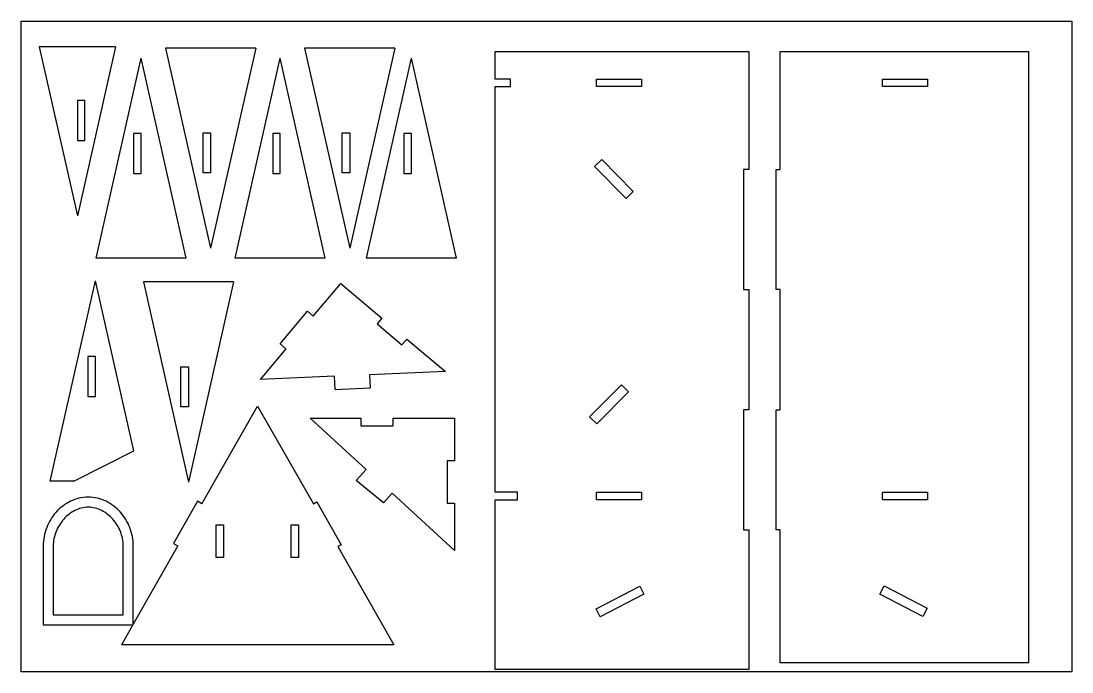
# Model space of a CAD drawing. Extents: x -7719 to 7719, y -4868 to 4868.
# Drawn here: x -2514 to 2534, y 1743 to 4868 of the extents above; entities that cross this region are included whole.
import ezdxf

# ---------------------------------------------------------------- set-up
doc = ezdxf.new("R2010")
doc.units = 0
doc.header["$MEASUREMENT"] = 0
doc.layers.get('0').update_dxf_attribs({"linetype": 'CONTINUOUS'})

msp = doc.modelspace()

# ---------------------------------------------------------------- linework, layer by layer
for p, q in [((-2514, 4868), (2534.3, 4868)), ((-2514, 1742.9), (-2514, 4868)), ((2534.3, 4868), (2534.3, 1742.9)), ((-2426.3, 4744.7), (-2243.2, 3932.5)), ((-2060.2, 4744.7), (-2426.3, 4744.7)), ((-2060.2, 4744.7), (-2243.2, 3932.5)), ((-1820, 4738.4), (-1603.3, 3777.2)), ((-1386.7, 4738.4), (-1820, 4738.4)), ((-1386.7, 4738.4), (-1603.3, 3777.2)), ((-1152, 4738.4), (-935.3, 3777.2)), ((-718.6, 4738.4), (-1152, 4738.4)), ((-718.6, 4738.4), (-935.3, 3777.2)), ((-237.1, 4720.9), (982.2, 4720.9)), ((-237.1, 4589), (-237.1, 4720.9)), ((982.2, 4720.9), (982.2, 4155.9)), ((1132.6, 4155.9), (1132.6, 4720.9)), ((1132.6, 4720.9), (2326.5, 4720.9)), ((2326.5, 1786), (2326.5, 4720.9)), ((-2153.7, 3728.8), (-1937.1, 4690.1)), ((-1720.4, 3728.8), (-1937.1, 4690.1)), ((-1485.7, 3728.8), (-1269, 4690.1)), ((-1052.3, 3728.8), (-1269, 4690.1)), ((-855.3, 3728.8), (-638.7, 4690.1)), ((-422, 3728.8), (-638.7, 4690.1)), ((-163, 4589), (-237.1, 4589)), ((-237.1, 4553), (-163, 4553)), ((-237.1, 2605.9), (-237.1, 4553)), ((-163, 4553), (-163, 4589)), ((249.5, 4553), (249.5, 4589)), ((249.5, 4589), (465.9, 4589)), ((465.9, 4553), (249.5, 4553)), ((465.9, 4589), (465.9, 4553)), ((1623.5, 4589), (1839.8, 4589)), ((1623.5, 4553), (1623.5, 4589)), ((1839.8, 4553), (1623.5, 4553)), ((1839.8, 4589), (1839.8, 4553)), ((-2243.2, 4486.7), (-2243.2, 4294.4)), ((-2207.2, 4486.7), (-2243.2, 4486.7)), ((-2207.2, 4294.4), (-2207.2, 4486.7)), ((-2243.2, 4294.4), (-2207.2, 4294.4)), ((-1973.1, 4328.2), (-1973.1, 4135.9)), ((-1937.1, 4328.2), (-1973.1, 4328.2)), ((-1937.1, 4135.9), (-1937.1, 4328.2)), ((-1639.4, 4139.1), (-1639.4, 4331.4)), ((-1639.4, 4331.4), (-1603.3, 4331.4)), ((-1603.3, 4331.4), (-1603.3, 4139.1)), ((-1305.1, 4328.2), (-1305.1, 4135.9)), ((-1269, 4328.2), (-1305.1, 4328.2)), ((-1269, 4135.9), (-1269, 4328.2)), ((-971.4, 4139.1), (-971.4, 4331.4)), ((-971.4, 4331.4), (-935.3, 4331.4)), ((-935.3, 4331.4), (-935.3, 4139.1)), ((-674.7, 4328.2), (-674.7, 4135.9)), ((-638.7, 4328.2), (-674.7, 4328.2)), ((-638.7, 4135.9), (-638.7, 4328.2)), ((241.1, 4169.3), (275.6, 4203.4)), ((275.6, 4203.4), (427.2, 4050.3)), ((392.7, 4016.1), (241.1, 4169.3)), ((982.2, 4155.9), (956.7, 4155.9)), ((956.7, 4155.9), (956.7, 3579)), ((1113.5, 3579), (1113.5, 4155.9)), ((1113.5, 4155.9), (1132.6, 4155.9)), ((-1973.1, 4135.9), (-1937.1, 4135.9)), ((-1603.3, 4139.1), (-1639.4, 4139.1)), ((-1305.1, 4135.9), (-1269, 4135.9)), ((-935.3, 4139.1), (-971.4, 4139.1)), ((-674.7, 4135.9), (-638.7, 4135.9)), ((427.2, 4050.3), (392.7, 4016.1)), ((-1720.4, 3728.8), (-2153.7, 3728.8)), ((-1052.3, 3728.8), (-1485.7, 3728.8)), ((-422, 3728.8), (-855.3, 3728.8)), ((-2373.5, 2658.8), (-2156.8, 3620.1)), ((-1972.8, 2803.8), (-2156.8, 3620.1)), ((-1926.3, 3615.5), (-1709.6, 2654.2)), ((-1492.9, 3615.5), (-1926.3, 3615.5)), ((-1492.9, 3615.5), (-1709.6, 2654.2)), ((-1109.9, 3451.5), (-978.5, 3608.1)), ((-978.5, 3608.1), (-780.5, 3441.9)), ((956.7, 3579), (982.2, 3579)), ((982.2, 3579), (982.2, 3002.1)), ((1132.6, 3579), (1113.5, 3579)), ((1132.6, 3002.1), (1132.6, 3579)), ((-1268.8, 3318.2), (-1137.5, 3474.7)), ((-1137.5, 3474.7), (-1109.9, 3451.5)), ((-780.5, 3441.9), (-803.7, 3414.2)), ((-803.7, 3414.2), (-684, 3313.8)), ((-684, 3313.8), (-660.8, 3341.4)), ((-660.8, 3341.4), (-474.8, 3185.3)), ((-1241.2, 3295), (-1365.5, 3146.8)), ((-1241.2, 3295), (-1268.8, 3318.2)), ((-2156.8, 3258.2), (-2192.9, 3258.2)), ((-2192.9, 3258.2), (-2192.9, 3065.9)), ((-2156.8, 3065.9), (-2156.8, 3258.2)), ((-1745.7, 3016.1), (-1745.7, 3208.4)), ((-1745.7, 3208.4), (-1709.6, 3208.4)), ((-1709.6, 3208.4), (-1709.6, 3016.1)), ((-474.8, 3185.3), (-840, 3169.5)), ((-1008.1, 3162.3), (-1365.5, 3146.8)), ((-1005.4, 3099.4), (-1008.1, 3162.3)), ((-840, 3169.5), (-837.3, 3106.7)), ((-1005.4, 3099.4), (-837.3, 3106.7)), ((217.2, 2968.1), (369.7, 3121.5)), ((404, 3087.4), (251.5, 2934)), ((369.7, 3121.5), (404, 3087.4)), ((-2192.9, 3065.9), (-2156.8, 3065.9)), ((-1709.6, 3016.1), (-1745.7, 3016.1)), ((-1644.8, 2550.2), (-1377.3, 3018.9)), ((-1377.3, 3018.9), (-1109.7, 2550.2)), ((956.7, 3002.1), (956.7, 2425.1)), ((982.2, 3002.1), (956.7, 3002.1)), ((1113.5, 3002.1), (1132.6, 3002.1)), ((1113.5, 2425.1), (1113.5, 3002.1)), ((-1125.2, 2961.3), (-882.3, 2961.3)), ((-1125.2, 2961.3), (-855.5, 2714.4)), ((-882.3, 2961.3), (-882.3, 2925.2)), ((-726.1, 2961.3), (-431.5, 2961.3)), ((-726.1, 2925.2), (-726.1, 2961.3)), ((-431.5, 2961.3), (-431.5, 2757)), ((251.5, 2934), (217.2, 2968.1)), ((-882.3, 2925.2), (-726.1, 2925.2)), ((-2260, 2658.8), (-1972.8, 2803.8)), ((-467.6, 2757), (-467.6, 2552.6)), ((-431.5, 2757), (-467.6, 2757)), ((-903.7, 2661.9), (-855.5, 2714.4)), ((-2260, 2658.8), (-2373.5, 2658.8)), ((-772.4, 2555.6), (-903.7, 2661.9)), ((-2235.8, 2576.6), (-2246.5, 2573.8)), ((-2224.9, 2578.8), (-2235.8, 2576.6)), ((-2213.8, 2580.4), (-2224.9, 2578.8)), ((-2202.5, 2581.3), (-2213.8, 2580.4)), ((-2191.1, 2581.7), (-2202.5, 2581.3)), ((-2179.6, 2581.3), (-2191.1, 2581.7)), ((-2168.3, 2580.4), (-2179.6, 2581.3)), ((-2157.2, 2578.8), (-2168.3, 2580.4)), ((-2146.3, 2576.6), (-2157.2, 2578.8)), ((-2135.6, 2573.8), (-2146.3, 2576.6)), ((-731.2, 2600.6), (-772.4, 2555.6)), ((-431.5, 2326.2), (-731.2, 2600.6)), ((-128.6, 2606), (-237.1, 2605.9)), ((-128.6, 2569.9), (-128.6, 2606)), ((249.5, 2569.9), (249.5, 2605.9)), ((249.5, 2605.9), (465.9, 2605.9)), ((465.9, 2605.9), (465.9, 2569.9)), ((1623.5, 2605.9), (1839.8, 2605.9)), ((1623.5, 2569.9), (1623.5, 2605.9)), ((1839.8, 2605.9), (1839.8, 2569.9)), ((-2330.3, 2525.6), (-2338, 2518)), ((-2322.2, 2532.8), (-2330.3, 2525.6)), ((-2313.7, 2539.5), (-2322.2, 2532.8)), ((-2305, 2545.9), (-2313.7, 2539.5)), ((-2295.9, 2551.8), (-2305, 2545.9)), ((-2286.6, 2557.2), (-2295.9, 2551.8)), ((-2276.9, 2562.1), (-2286.6, 2557.2)), ((-2267, 2566.5), (-2276.9, 2562.1)), ((-2256.9, 2570.4), (-2267, 2566.5)), ((-2246.5, 2573.8), (-2256.9, 2570.4)), ((-2240.3, 2524.5), (-2248, 2521.3)), ((-2232.4, 2527.2), (-2240.3, 2524.5)), ((-2224.3, 2529.4), (-2232.4, 2527.2)), ((-2216.2, 2531.2), (-2224.3, 2529.4)), ((-2207.9, 2532.5), (-2216.2, 2531.2)), ((-2199.5, 2533.3), (-2207.9, 2532.5)), ((-2191.1, 2533.6), (-2199.5, 2533.3)), ((-2182.6, 2533.3), (-2191.1, 2533.6)), ((-2174.2, 2532.5), (-2182.6, 2533.3)), ((-2165.9, 2531.2), (-2174.2, 2532.5)), ((-2157.8, 2529.4), (-2165.9, 2531.2)), ((-2149.7, 2527.2), (-2157.8, 2529.4)), ((-2141.9, 2524.5), (-2149.7, 2527.2)), ((-2134.1, 2521.3), (-2141.9, 2524.5)), ((-2125.2, 2570.4), (-2135.6, 2573.8)), ((-2115.1, 2566.5), (-2125.2, 2570.4)), ((-2105.2, 2562.1), (-2115.1, 2566.5)), ((-2095.5, 2557.2), (-2105.2, 2562.1)), ((-2086.2, 2551.8), (-2095.5, 2557.2)), ((-2077.1, 2545.9), (-2086.2, 2551.8)), ((-2068.4, 2539.5), (-2077.1, 2545.9)), ((-2059.9, 2532.8), (-2068.4, 2539.5)), ((-2051.8, 2525.6), (-2059.9, 2532.8)), ((-2044.1, 2518), (-2051.8, 2525.6)), ((-1666.2, 2562.5), (-1781.6, 2360.4)), ((-1644.8, 2550.2), (-1666.2, 2562.5)), ((-1109.7, 2550.2), (-1093.3, 2559.6)), ((-1093.3, 2559.6), (-975.9, 2353.9)), ((-467.6, 2552.6), (-431.5, 2552.6)), ((-431.5, 2552.6), (-431.5, 2326.2)), ((-237.1, 2569.9), (-128.6, 2569.9)), ((-237.1, 1755.5), (-237.1, 2569.9)), ((465.9, 2569.9), (249.5, 2569.9)), ((1839.8, 2569.9), (1623.5, 2569.9)), ((-2371.4, 2475.1), (-2376.9, 2465.6)), ((-2365.5, 2484.3), (-2371.4, 2475.1)), ((-2359.2, 2493.2), (-2365.5, 2484.3)), ((-2352.5, 2501.8), (-2359.2, 2493.2)), ((-2345.5, 2510.1), (-2352.5, 2501.8)), ((-2338, 2518), (-2345.5, 2510.1)), ((-2309.1, 2476), (-2314.7, 2469.4)), ((-2303.2, 2482.4), (-2309.1, 2476)), ((-2297.1, 2488.5), (-2303.2, 2482.4)), ((-2290.7, 2494.2), (-2297.1, 2488.5)), ((-2284.1, 2499.6), (-2290.7, 2494.2)), ((-2277.3, 2504.7), (-2284.1, 2499.6)), ((-2270.2, 2509.5), (-2277.3, 2504.7)), ((-2263, 2513.8), (-2270.2, 2509.5)), ((-2255.6, 2517.8), (-2263, 2513.8)), ((-2248, 2521.3), (-2255.6, 2517.8)), ((-2126.5, 2517.8), (-2134.1, 2521.3)), ((-2119.1, 2513.8), (-2126.5, 2517.8)), ((-2111.9, 2509.5), (-2119.1, 2513.8)), ((-2104.8, 2504.7), (-2111.9, 2509.5)), ((-2098, 2499.6), (-2104.8, 2504.7)), ((-2091.4, 2494.2), (-2098, 2499.6)), ((-2085, 2488.5), (-2091.4, 2494.2)), ((-2078.9, 2482.4), (-2085, 2488.5)), ((-2073, 2476), (-2078.9, 2482.4)), ((-2067.4, 2469.4), (-2073, 2476)), ((-2036.6, 2510.1), (-2044.1, 2518)), ((-2029.6, 2501.8), (-2036.6, 2510.1)), ((-2022.9, 2493.2), (-2029.6, 2501.8)), ((-2016.6, 2484.3), (-2022.9, 2493.2)), ((-2010.7, 2475.1), (-2016.6, 2484.3)), ((-2005.2, 2465.6), (-2010.7, 2475.1)), ((-2394.6, 2425.4), (-2397.9, 2414.8)), ((-2390.8, 2435.7), (-2394.6, 2425.4)), ((-2386.6, 2445.9), (-2390.8, 2435.7)), ((-2382, 2455.9), (-2386.6, 2445.9)), ((-2376.9, 2465.6), (-2382, 2455.9)), ((-2342.2, 2424.8), (-2345.7, 2416.8)), ((-2338.4, 2432.8), (-2342.2, 2424.8)), ((-2334.3, 2440.5), (-2338.4, 2432.8)), ((-2329.9, 2448.1), (-2334.3, 2440.5)), ((-2325.1, 2455.4), (-2329.9, 2448.1)), ((-2320.1, 2462.5), (-2325.1, 2455.4)), ((-2314.7, 2469.4), (-2320.1, 2462.5)), ((-2062, 2462.5), (-2067.4, 2469.4)), ((-2057, 2455.4), (-2062, 2462.5)), ((-2052.2, 2448.1), (-2057, 2455.4)), ((-2047.8, 2440.5), (-2052.2, 2448.1)), ((-2043.7, 2432.8), (-2047.8, 2440.5)), ((-2039.9, 2424.9), (-2043.7, 2432.8)), ((-2036.5, 2416.8), (-2039.9, 2424.9)), ((-2000.1, 2455.9), (-2005.2, 2465.6)), ((-1995.5, 2445.9), (-2000.1, 2455.9)), ((-1991.3, 2435.7), (-1995.5, 2445.9)), ((-1987.5, 2425.4), (-1991.3, 2435.7)), ((-1984.2, 2414.8), (-1987.5, 2425.4)), ((-1577.4, 2293.1), (-1577.4, 2449.3)), ((-1577.4, 2449.3), (-1541.3, 2449.3)), ((-1541.3, 2449.3), (-1541.3, 2293.1)), ((-1216.8, 2449.3), (-1180.8, 2449.3)), ((-1216.8, 2293.1), (-1216.8, 2449.3)), ((-1180.8, 2449.3), (-1180.8, 2293.1)), ((956.7, 2425.1), (982.2, 2425.1)), ((982.2, 2425.1), (982.2, 1755.5)), ((1132.6, 2425.1), (1113.5, 2425.1)), ((1132.6, 1786), (1132.6, 2425.1)), ((-2404.9, 2382.3), (-2406.2, 2371.3)), ((-2403, 2393.3), (-2404.9, 2382.3)), ((-2400.7, 2404.1), (-2403, 2393.3)), ((-2397.9, 2414.8), (-2400.7, 2404.1)), ((-2357.2, 2374.6), (-2358.3, 2365.9)), ((-2355.7, 2383.2), (-2357.2, 2374.6)), ((-2353.7, 2391.7), (-2355.7, 2383.2)), ((-2351.4, 2400.2), (-2353.7, 2391.7)), ((-2348.7, 2408.5), (-2351.4, 2400.2)), ((-2345.7, 2416.8), (-2348.7, 2408.5)), ((-2033.4, 2408.5), (-2036.5, 2416.8)), ((-2030.7, 2400.2), (-2033.4, 2408.5)), ((-2028.4, 2391.7), (-2030.7, 2400.2)), ((-2026.4, 2383.2), (-2028.4, 2391.7)), ((-2024.9, 2374.6), (-2026.4, 2383.2)), ((-2023.8, 2365.9), (-2024.9, 2374.6)), ((-1981.4, 2404.1), (-1984.2, 2414.8)), ((-1979.1, 2393.3), (-1981.4, 2404.1)), ((-1977.3, 2382.3), (-1979.1, 2393.3)), ((-1975.9, 2371.3), (-1977.3, 2382.3)), ((-2407.3, 2349), (-2407.4, 1968.6)), ((-2407, 2360.2), (-2407.3, 2349)), ((-2406.2, 2371.3), (-2407, 2360.2)), ((-2359.2, 2348.4), (-2359.3, 2016.7)), ((-2359, 2357.1), (-2359.2, 2348.4)), ((-2358.3, 2365.9), (-2359, 2357.1)), ((-2023.2, 2357.1), (-2023.8, 2365.9)), ((-2022.9, 2348.4), (-2023.2, 2357.1)), ((-2022.8, 2016.7), (-2022.9, 2348.4)), ((-1975.1, 2360.2), (-1975.9, 2371.3)), ((-1974.8, 2349), (-1975.1, 2360.2)), ((-1974.7, 1972.6), (-1974.8, 2349)), ((-1760.2, 2348.2), (-1974.7, 1972.6)), ((-1781.6, 2360.4), (-1760.2, 2348.2)), ((-975.9, 2353.9), (-992.2, 2344.6)), ((-992.2, 2344.6), (-722.6, 1872.4)), ((-1541.3, 2293.1), (-1577.4, 2293.1)), ((-1180.8, 2293.1), (-1216.8, 2293.1)), ((248.2, 2045.2), (458.2, 2154.7)), ((458.2, 2154.7), (478.2, 2116.3)), ((1611.1, 2116.3), (1632, 2156.3)), ((1632, 2156.3), (1838.4, 2048.9)), ((478.2, 2116.3), (268.2, 2006.8)), ((1817.6, 2008.9), (1611.1, 2116.3)), ((268.2, 2006.8), (248.2, 2045.2)), ((1838.4, 2048.9), (1817.6, 2008.9)), ((-2359.3, 2016.7), (-2022.8, 2016.7)), ((-1974.7, 1972.6), (-1976.9, 1968.6)), ((-1974.7, 1968.6), (-1974.7, 1972.6)), ((-2407.4, 1968.6), (-1976.9, 1968.6)), ((-1976.9, 1968.6), (-2031.9, 1872.4)), ((-1976.9, 1968.6), (-1974.7, 1968.6)), ((-722.6, 1872.4), (-2031.9, 1872.4)), ((2326.5, 1786), (1132.6, 1786)), ((2534.3, 1742.9), (-2514, 1742.9)), ((982.2, 1755.5), (-237.1, 1755.5))]:
    msp.add_line(p, q)

doc.saveas('drawing.dxf')
